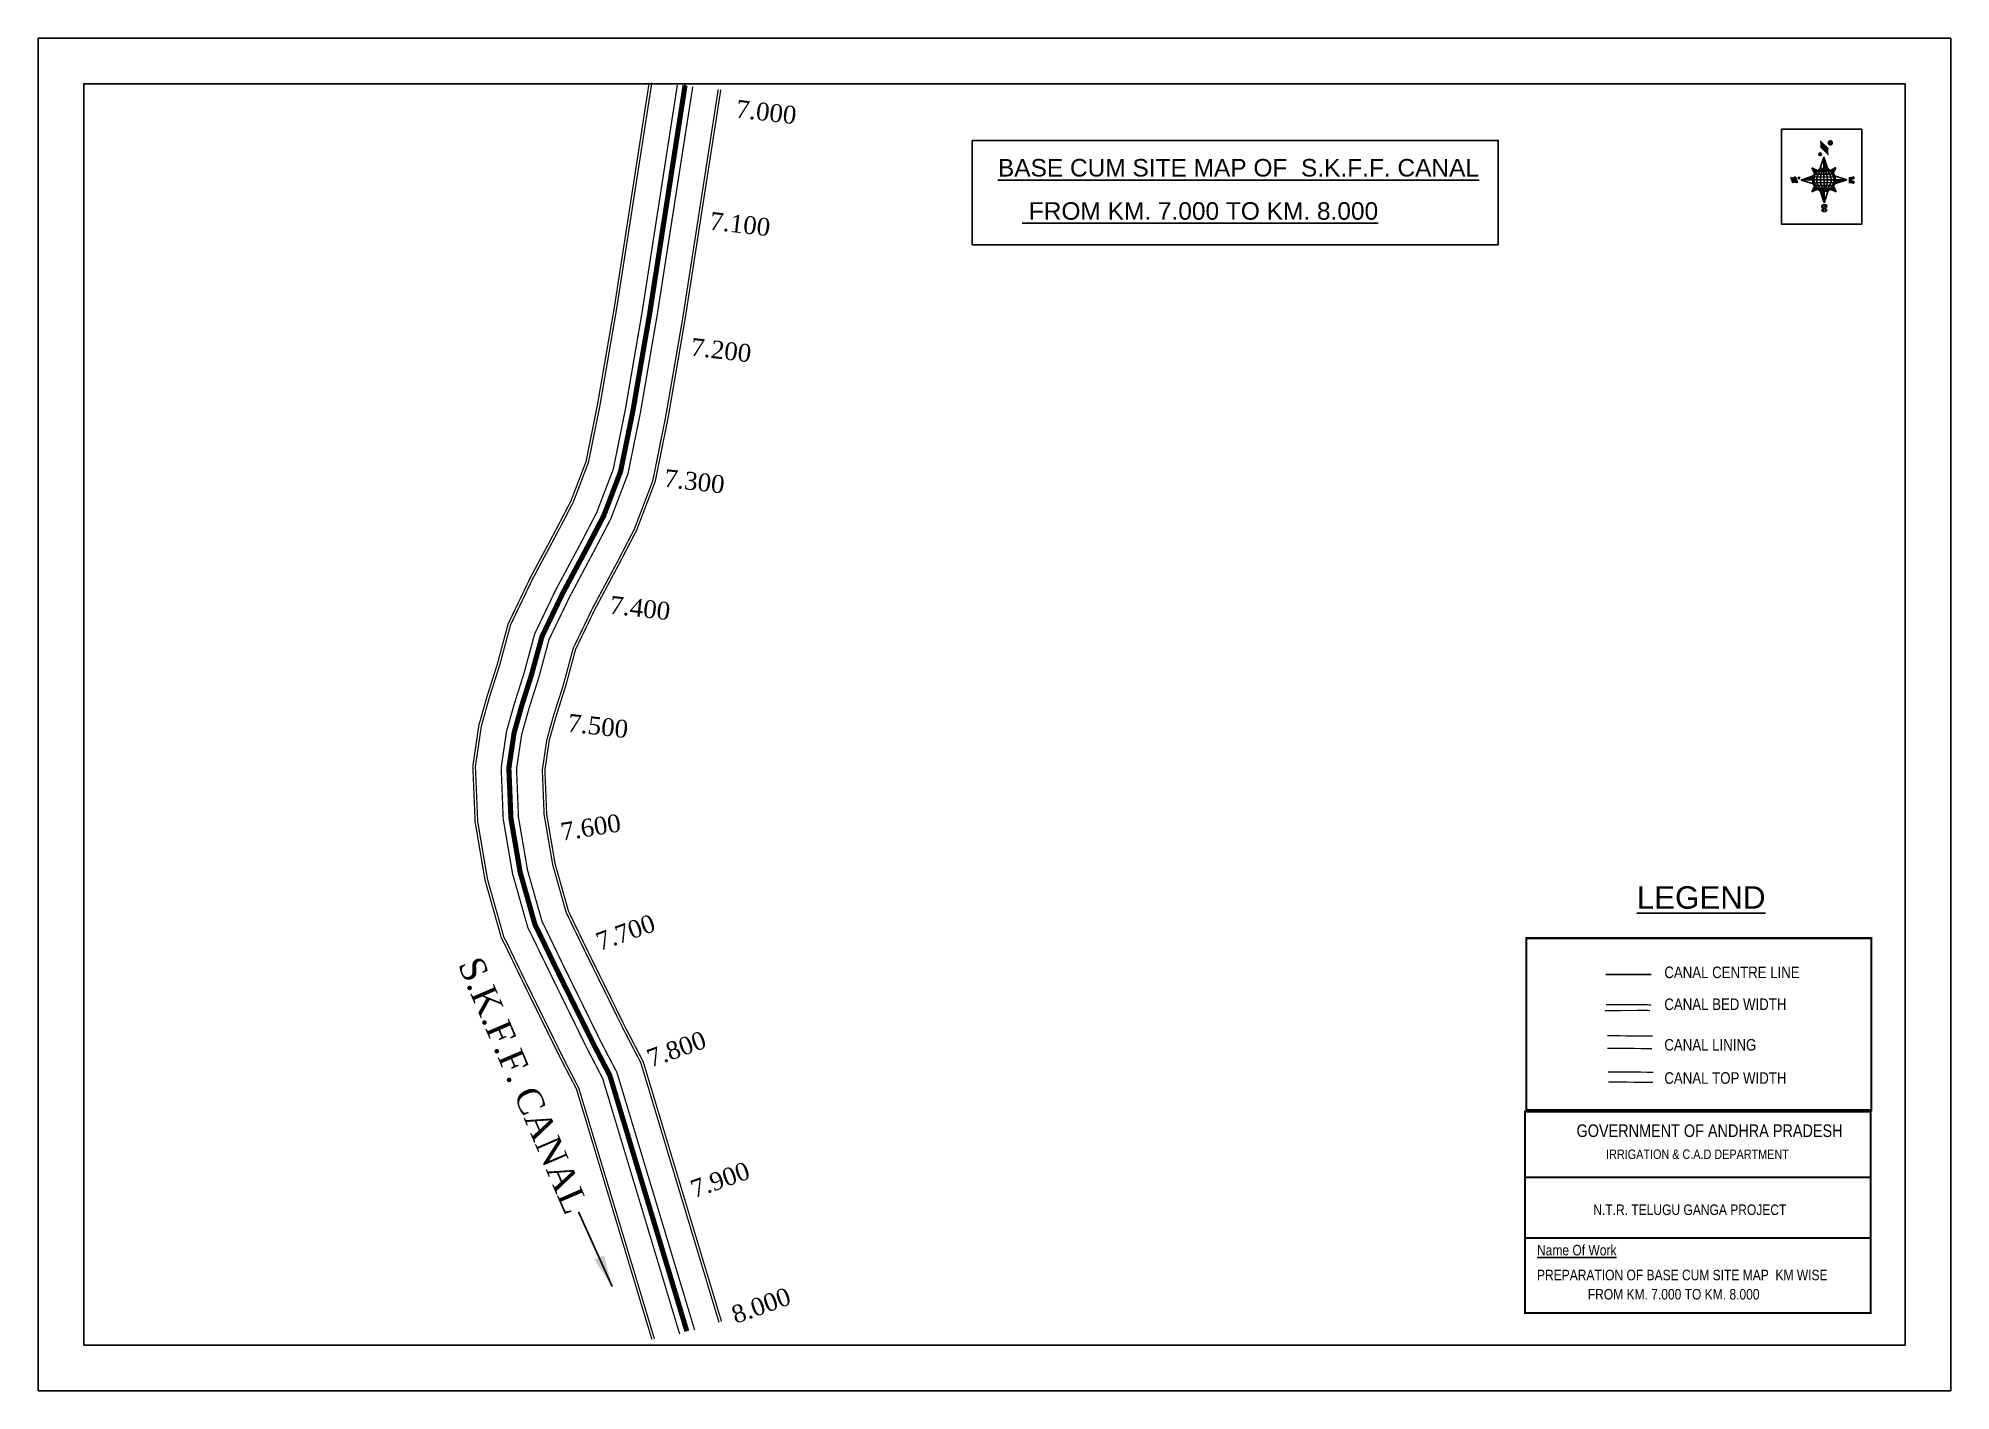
# Model space of a CAD drawing. Header units: inches. Extents: x 12 to 1503, y 6 to 1060.
import ezdxf
from ezdxf.enums import TextEntityAlignment as Align

# ---------------------------------------------------------------- set-up
doc = ezdxf.new("R2010")
doc.units = ezdxf.units.IN
doc.header["$MEASUREMENT"] = 0
for name, color, linetype in [('AQUADUCT', 1, 'Continuous'), ('bed with', 5, 'Continuous'), ('BLOCK', 7, 'Continuous'), ('bord', 1, 'Continuous'), ('C LINE COO', 6, 'Continuous'), ('cahnige', 7, 'Continuous'), ('FRAME 025', 7, 'Continuous'), ('lining', 4, 'Continuous'), ('TABLE', 7, 'Continuous'), ('TEXT', 7, 'Continuous'), ('TITLEBLOCK', 7, 'Continuous'), ('top of bund', 1, 'Continuous'), ('V', 6, 'Continuous'), ('ZSTU', 7, 'Continuous')]:
    doc.layers.add(name, color=color, linetype=linetype)
doc.styles.add('5mm', font='times.ttf', dxfattribs={"height": 3})
doc.styles.add('A', font='arial.ttf')
doc.styles.add('ARIALN', font='ARIALN.TTF')
doc.styles.get("Standard").update_dxf_attribs({"font": 'arial.ttf'})
doc.dimstyles.get("Standard").update_dxf_attribs({"dimtxt": 0.18, "dimasz": 0.18, "dimexe": 0.18, "dimexo": 0.0625, "dimgap": 0.09, "dimtad": 0, "dimtih": 1, "dimtoh": 1, "dimdec": 4, "dimzin": 0, "dimdsep": 46, "dimtxsty": 'Standard', "dimcen": 0.09, "dimadec": 0, "dimazin": 0, "dimtfac": 1, "dimtdec": 4, "dimtofl": 0, "dimtmove": 0, "dimatfit": 3, "dimfxl": 1, "dimtolj": 1, "dimtzin": 0, "dimarcsym": 0})
pattern_1 = [(267.297113149, (-8720374.938, 50637915.138), (10.5367255337, -0.497431438), [])]
pattern_2 = [(357.297113149, (-8720374.938, 50637915.138), (0.497431438, 10.5367255337), [])]

# ---------------------------------------------------------------- blocks, each defined once
blk = doc.blocks.new('*X3')
at = {"color": 0, "linetype": 'Continuous'}
for p, q in [((6321.6, 240.5), (6322.3, 241.2)), ((6321.6, 240.3), (6322.3, 241)), ((6321.6, 240.1), (6322.3, 240.8)), ((6321.6, 239.9), (6322.4, 240.7)), ((6321.6, 239.8), (6322.4, 240.6)), ((6321.6, 239.6), (6322.5, 240.5)), ((6321.6, 239.4), (6322.5, 240.3)), ((6321.6, 239.2), (6322.6, 240.2)), ((6321.7, 239.1), (6322.6, 240.1)), ((6321.8, 240.8), (6322.4, 241.4)), ((6321.8, 239), (6322.7, 240)), ((6321.8, 239), (6322.8, 239.9)), ((6321.9, 238.9), (6322.9, 239.8)), ((6322, 238.8), (6323, 239.7)), ((6322.1, 241.3), (6322.4, 241.6)), ((6322.1, 238.7), (6323.1, 239.6)), ((6322.2, 238.6), (6323.1, 239.6)), ((6322.3, 238.5), (6323.2, 239.5)), ((6322.4, 238.5), (6323.3, 239.4)), ((6322.5, 238.4), (6323.4, 239.3)), ((6322.7, 238.4), (6323.6, 239.3)), ((6322.8, 238.3), (6323.7, 239.2)), ((6322.9, 238.3), (6323.8, 239.1)), ((6323.1, 238.2), (6323.9, 239.1)), ((6323.2, 238.2), (6324, 239)), ((6323.3, 238.2), (6324.2, 239)), ((6323.5, 238.1), (6324.3, 238.9)), ((6323.7, 238.1), (6324.4, 238.9)), ((6323.8, 238.1), (6324.6, 238.8)), ((6324.1, 238.2), (6324.7, 238.8)), ((6324.3, 238.3), (6324.9, 238.8)), ((6324.6, 238.3), (6325.1, 238.8)), ((6324.8, 238.4), (6325.2, 238.8)), ((6325.1, 238.5), (6325.4, 238.8)), ((6325.4, 238.6), (6325.6, 238.8))]:
    blk.add_line(p, q, dxfattribs=at)
blk = doc.blocks.new('*X2')
at = {"color": 0, "linetype": 'Continuous'}
for p, q in [((6324.4, 240.3), (6324.5, 240.4)), ((6324.6, 240.3), (6324.8, 240.5)), ((6324.7, 240.2), (6325, 240.5)), ((6324.8, 240.2), (6325.2, 240.6)), ((6325, 240.1), (6325.5, 240.6)), ((6325.1, 240.1), (6325.6, 240.6)), ((6325.2, 240), (6325.8, 240.6)), ((6325.3, 240), (6326, 240.6)), ((6325.4, 239.9), (6326.1, 240.6)), ((6325.5, 239.8), (6326.2, 240.5)), ((6325.6, 239.8), (6326.3, 240.5)), ((6325.7, 239.7), (6326.5, 240.4)), ((6325.9, 239.6), (6326.6, 240.3)), ((6326, 239.5), (6326.7, 240.3)), ((6326, 239.4), (6326.8, 240.2)), ((6326.1, 239.3), (6327, 240.2)), ((6326.2, 239.3), (6327.1, 240.1)), ((6326.3, 239.2), (6327.1, 240)), ((6326.4, 239.1), (6327.2, 239.9)), ((6326.5, 239), (6327.3, 239.8)), ((6326.5, 238.9), (6327.4, 239.7)), ((6326.6, 238.8), (6327.5, 239.6)), ((6326.7, 238.7), (6327.5, 239.5)), ((6326.8, 238.6), (6327.6, 239.4)), ((6326.8, 238.5), (6327.7, 239.3)), ((6326.9, 238.3), (6327.8, 239.2)), ((6326.8, 236.5), (6327.4, 237)), ((6326.9, 238.2), (6327.9, 239.1)), ((6326.9, 236.8), (6327.6, 237.4)), ((6327, 238.1), (6327.8, 239)), ((6327, 237.9), (6327.8, 238.8)), ((6327, 237.8), (6327.8, 238.6)), ((6327, 237.6), (6327.8, 238.4)), ((6327, 237.4), (6327.8, 238.2)), ((6327, 237.3), (6327.8, 238)), ((6327, 237.1), (6327.8, 237.9))]:
    blk.add_line(p, q, dxfattribs=at)
blk = doc.blocks.new('H')
at = {"layer": 'bord', "extrusion": (0.000427885, 0.004792, 0.999988)}
h = blk.add_hatch(dxfattribs=at)
h.set_pattern_fill('LINE', color=8, scale=84.387686, angle=-2.7029, style=0)
h.set_pattern_definition(pattern_2)
h.paths.add_polyline_path([(-492, 786, -0.090992), (-448, 775), (-486, 912)])
h = blk.add_hatch(dxfattribs=at)
h.set_pattern_fill('LINE', color=8, scale=84.387686, angle=-92.7029, style=0)
h.set_pattern_definition(pattern_1)
h.paths.add_polyline_path([(-625, 665, -0.090992), (-615, 710), (-751, 671)])
h = blk.add_hatch(dxfattribs=at)
h.set_pattern_fill('LINE', color=8, scale=84.387686, angle=-92.7029, style=0)
h.set_pattern_definition(pattern_1)
h.paths.add_polyline_path([(-246, 647), (-372, 653, -0.090992), (-382, 609)])
h = blk.add_hatch(dxfattribs=at)
h.set_pattern_fill('LINE', color=8, scale=84.387686, angle=-2.7029, style=0)
h.set_pattern_definition(pattern_2)
h.paths.add_polyline_path([(-504, 533, -0.090992), (-549, 543), (-510, 406)])
for p, q in [((-516, 1087, -1217), (-432, 994, -1217)), ((-538, 774, -1216), (-487, 906, -1216)), ((-519, 1020, -1217), (-435, 927, -1216)), ((-487, 906, -1216), (-493, 780, -1216)), ((-487, 906, -1216), (-448, 769, -1216)), ((-865, 701, -1215), (-847, 638, -1215)), ((-847, 700, -1215), (-829, 637, -1215)), ((-829, 699, -1215), (-811, 636, -1215)), ((-829, 699, -1215), (-811, 698, -1215)), ((-811, 698, -1215), (-794, 635, -1215)), ((-752, 665, -1215), (-615, 704, -1215)), ((-752, 665, -1215), (-625, 659, -1215)), ((-619, 614, -1215), (-752, 665, -1215)), ((-627, 794, -1216), (-567, 760, -1216)), ((-627, 794, -1216), (-584, 747, -1215)), ((-599, 731, -1215), (-627, 794, -1216)), ((-421, 753, -1216), (-359, 781, -1216)), ((-359, 781, -1216), (-405, 739, -1216)), ((-359, 781, -1216), (-392, 721, -1215)), ((-246, 641, -1215), (-383, 603, -1215)), ((-379, 693, -1215), (-246, 641, -1215)), ((-373, 647, -1215), (-246, 641, -1215)), ((-213, 669, -1215), (-217, 601, -1215)), ((-197, 600, -1215), (-194, 668, -1215)), ((-639, 526, -1214), (-606, 585, -1215)), ((-639, 526, -1214), (-593, 568, -1215)), ((-577, 553, -1215), (-639, 526, -1214)), ((-511, 400, -1214), (-549, 537, -1214)), ((-460, 533, -1215), (-511, 400, -1214)), ((-505, 527, -1214), (-511, 400, -1214)), ((-371, 513, -1214), (-431, 546, -1215)), ((-371, 513, -1214), (-414, 560, -1215)), ((-399, 576, -1215), (-371, 513, -1214))]:
    blk.add_line(p, q, dxfattribs=at)
at = {"layer": 'bord', "color": 8, "linetype": 'ByBlock', "extrusion": (0.000427885, 0.004792, 0.999988)}
for p, q in [((-373, 647, -1215), (-625, 659, -1215)), ((-375, 679, -1215), (-620, 691, -1215)), ((-386, 711, -1215), (-605, 722, -1215)), ((-411, 744, -1216), (-578, 752, -1216)), ((-493, 780, -1216), (-505, 527, -1214)), ((-378, 616, -1215), (-623, 628, -1215)), ((-392, 585, -1215), (-611, 595, -1215)), ((-420, 555, -1215), (-587, 562, -1215))]:
    blk.add_line(p, q, dxfattribs=at)
at = {"layer": 'bord', "extrusion": (0.000427885, 0.004792, 0.999988), "elevation": -1212}
for points, const_width in [([(-522, 960), (-516, 1093)], 1.61), ([(-434, 933), (-428, 1066)], 1.61), ([(-870, 707), (-846, 706)], 0.642), ([(-829, 643), (-855, 644)], 0.642), ([(-829, 643), (-821, 678)], 0.642), ([(-811, 642), (-784, 641)], 0.642), ([(-793, 641), (-782, 694)], 0.642), ([(-223, 676), (-174, 673)], 0.706), ([(-195, 645), (-185, 644)], 0.706), ([(-177, 605), (-226, 607)], 0.706)]:
    blk.add_lwpolyline(points, dxfattribs=dict(at, const_width=const_width))
for points, const_width in [([(-414, 1073, 1), (-398, 1058, 1)], 22.3), ([(-530, 950, 1), (-520, 939, 1)], 14.8), ([(-776, 697, 1), (-769, 690, 1)], 8.9), ([(-178, 667, 1), (-171, 660, 1)], 9.79), ([(-180, 618, 1), (-173, 611, 1)], 9.79), ([(-525, 322, 1), (-533, 329, 1)], 11.1), ([(-490, 362, 1), (-498, 369, 1)], 11.1)]:
    blk.add_lwpolyline(points, format="xyb", close=True, dxfattribs=dict(at, const_width=const_width))
for points in [[(-537, 317), (-531, 310), (-520, 307), (-505, 307), (-494, 310), (-486, 318), (-487, 326), (-491, 333), (-494, 336), (-503, 341), (-522, 347), (-530, 352), (-534, 355), (-537, 363), (-537, 373), (-530, 381), (-520, 384), (-504, 384), (-493, 380), (-487, 373)], [(-522, 348), (-526, 354), (-528, 361), (-528, 371), (-526, 375), (-521, 381), (-515, 384)], [(-505, 307), (-499, 312), (-497, 319), (-497, 327), (-501, 335), (-509, 343)]]:
    blk.add_lwpolyline(points, dxfattribs=at)
at = {"layer": 'bord', "extrusion": (0.000427885, 0.004792, 0.999988)}
for centre, radius in [((-406, 1065, -1212), 22.3), ((-525, 944, -1212), 14.8), ((-773, 694, -1212), 8.9), ((-498, 659, -1212), 127), ((-174, 663, -1212), 9.79), ((-177, 615, -1212), 9.79), ((-529, 325, -1212), 11.1), ((-494, 365, -1212), 11.1)]:
    blk.add_circle(centre, radius, dxfattribs=at)
at = {"layer": 'bord', "color": 8, "linetype": 'ByBlock', "extrusion": (0.000427885, 0.004792, 0.999988)}
for centre, radius, start, end in [((-482, 658, -1212), 128, 94.9254, 259.6691), ((-437, 656, -1212), 141, 113.2864, 241.308), ((-316, 651, -1212), 222, 142.5892, 212.0053), ((-560, 662, -1212), 141, 293.2864, 61.308), ((-681, 668, -1212), 222, 322.5892, 32.0053), ((-515, 660, -1212), 128, 274.9254, 79.6691)]:
    blk.add_arc(centre, radius, start, end, dxfattribs=at)
at = {"layer": 'bord', "extrusion": (0.000427885, 0.004792, 0.999988)}
for points in [[(-516, 1093, -1212), (-431, 1000, -1212), (-519, 1026, -1212), (-434, 933, -1212)], [(-864, 707, -1212), (-846, 706, -1212), (-846, 644, -1212), (-829, 643, -1212)], [(-829, 705, -1212), (-811, 704, -1212), (-811, 642, -1212), (-793, 641, -1212)], [(-193, 674, -1212), (-197, 606, -1212), (-213, 675, -1212), (-216, 607, -1212)]]:
    blk.add_solid(points, dxfattribs=at)
at = {"layer": 'bord', "extrusion": (0.000427885, 0.004792, 0.999988), "xscale": 7.977342409717546, "yscale": 7.977342408231451, "zscale": 7.977342408476333, "rotation": 138.0840426661453}
for name, p in [('*X2', (38301, -31929, -1212)), ('*X3', (38314, -31951, -1212))]:
    blk.add_blockref(name, p, dxfattribs=at)
blk = doc.blocks.new('KKKK')
at = {"layer": 'cahnige', "color": 1, "style": '5mm'}
blk.add_text('S.K.F.F. CANAL', height=20, rotation=19.1758, dxfattribs=at).set_placement((317677.4, 1602113.8))
at = {"layer": 'ZSTU', "color": 1}
blk.add_leader([(317936.6, 1602216.4), (317876.5, 1602194.2)], dimstyle='Standard', override={"dimasz": 25, "dimgap": 0.09, "dimtad": 0}, dxfattribs=at)

msp = doc.modelspace()

# ---------------------------------------------------------------- linework, layer by layer
at = {"linetype": 'ByBlock'}
for points in [[(11.6, 1060.3), (1503.1, 1060.3), (1503.1, 5.6), (11.6, 5.6)], [(1467.5, 41.2), (47.1, 41.2), (47.1, 1024.8), (1467.5, 1024.8)]]:
    msp.add_lwpolyline(points, close=True, dxfattribs=at)
at = {"linetype": 'ByBlock', "elevation": -0.1}
msp.add_lwpolyline([(1371.1, 989.3), (1433.7, 989.3), (1433.7, 915.3), (1371.1, 915.3)], close=True, dxfattribs=at)
at = {"layer": 'bed with', "const_width": 1}
for points in [[(511.8, 49.9), (451.7, 249.3), (439.4, 272.9), (410.3, 332.2), (395.3, 363), (393.4, 366.8), (381.5, 408.8), (374.2, 451.5), (372.6, 491.4), (376.8, 519.9), (382.8, 541.1), (390.5, 565.4), (398.7, 595.8), (415.2, 630.2), (435.3, 667.7), (447.1, 690.5), (460, 724.1), (469.4, 770.6), (482.5, 846.6), (510, 1023.9)], [(523.5, 52.9), (462.9, 253.8), (450.1, 278.3), (421, 337.5), (406.1, 368.4), (404.6, 371.2), (393.2, 411.4), (386.1, 452.8), (384.6, 490.7), (388.6, 517.4), (394.3, 537.7), (402, 562), (410, 591.6), (426, 624.7), (445.9, 662.1), (458.1, 685.6), (471.5, 720.7), (481.2, 768.4), (494.3, 844.6), (522, 1022.5)], [(1268.5, 302.1), (1266.4, 302.2), (1233.6, 302.1), (1233.4, 302.2)], [(1269.6, 306.5), (1266.4, 306.6), (1234.3, 306.6)]]:
    msp.add_lwpolyline(points, dxfattribs=at)
at = {"layer": 'BLOCK', "color": 4}
for p in [(516, 1023.5), (500.4, 923), (484.4, 822.5), (465.8, 722.5), (422.3, 630.6), (387.4, 535.4), (383.1, 434.9), (413.8, 338.6), (458.6, 247.3), (488, 149.8)]:
    msp.add_point(p, dxfattribs=at)
at = {"layer": 'C LINE COO', "const_width": 4}
msp.add_lwpolyline([(517.4, 52.1), (457.3, 251.6), (444.8, 275.6), (415.6, 334.8), (400.7, 365.7), (399, 369), (387.4, 410.1), (380.2, 452.2), (378.6, 491.1), (382.7, 518.7), (388.5, 539.4), (396.2, 563.7), (404.4, 593.7), (420.6, 627.5), (440.6, 664.9), (452.6, 688), (465.7, 722.4), (475.3, 769.5), (488.4, 845.6), (516, 1023.5)], dxfattribs=at)
at = {"layer": 'FRAME 025', "lineweight": -3, "const_width": 1.64}
for points in [[(1172.1, 358.6), (1441.2, 358.6), (1441.2, 224.4), (1172.1, 224.4)], [(1171.1, 223.3), (1440.6, 223.3), (1440.6, 66.2), (1171.1, 66.2)]]:
    msp.add_lwpolyline(points, close=True, dxfattribs=at)
for points in [[(1171.1, 172), (1440.6, 172)], [(1171.1, 124.8), (1440.6, 124.8)], [(1171.1, 66.2), (1440.6, 66.2)]]:
    msp.add_lwpolyline(points, dxfattribs=at)
at = {"layer": 'lining', "const_width": 1}
for points in [[(492.1, 46.1), (433.1, 241.7), (421.6, 263.9), (392.3, 323.4), (377.5, 354), (374.7, 359.3), (362, 404.3), (354.3, 449.4), (352.5, 492.5), (357.2, 524.1), (363.6, 546.9), (371.3, 571), (379.9, 602.8), (397.4, 639.2), (417.6, 677), (428.9, 698.7), (440.7, 729.7), (449.7, 774.3), (462.7, 849.8), (490.1, 1025.6)], [(542.5, 58.9), (481.5, 261.4), (468, 287.4), (439, 346.2), (423.9, 377.4), (423.3, 378.6), (412.8, 415.8), (406.1, 454.9), (404.7, 489.7), (408.2, 513.2), (413.4, 531.9), (421.2, 556.4), (428.8, 584.6), (443.8, 615.7), (463.6, 652.7), (476.4, 677.4), (490.8, 715.1), (500.8, 764.7), (514.1, 841.4), (541.9, 1020.5)], [(1235.3, 282.5), (1260, 282.3), (1270.7, 282.2)], [(1235.3, 272.7), (1262.1, 272.5), (1270.1, 272.5)]]:
    msp.add_lwpolyline(points, dxfattribs=at)
at = {"layer": 'top of bund', "color": 1, "const_width": 1}
for points in [[(490.2, 45.5), (431.3, 241), (419.8, 263), (390.5, 322.5), (375.7, 353.1), (372.8, 358.6), (360, 403.9), (352.3, 449.2), (350.5, 492.6), (355.2, 524.5), (361.7, 547.4), (369.4, 571.6), (378, 603.5), (395.6, 640.1), (415.8, 677.9), (427, 699.5), (438.8, 730.2), (447.7, 774.7), (460.8, 850.1), (488, 1025.5)], [(544.4, 59.7), (483.4, 262.2), (469.8, 288.3), (440.8, 347.1), (425.7, 378.3), (425.2, 379.3), (414.7, 416.3), (408.1, 455.1), (406.7, 489.6), (410.1, 512.8), (415.4, 531.4), (423.1, 555.8), (430.7, 583.9), (445.6, 614.8), (465.3, 651.8), (478.2, 676.6), (492.7, 714.6), (502.8, 764.4), (516, 841.1), (543.9, 1020.3)]]:
    msp.add_lwpolyline(points, dxfattribs=at)
at = {"layer": 'top of bund', "const_width": 1}
for points in [[(1235.8, 254.3), (1260.4, 254.1), (1271.2, 254)], [(1270.8, 246.1), (1262.9, 246.2), (1236, 246.4)]]:
    msp.add_lwpolyline(points, dxfattribs=at)
at = {"layer": 'V', "color": 6, "const_width": 0.229}
msp.add_lwpolyline([(1269.4, 330.2), (1266.8, 330.2), (1234.2, 330.2)], dxfattribs=at)
at = {"layer": 'V', "color": 6}
msp.add_lwpolyline([(1234.2, 330.2), (1269.4, 330.2)], dxfattribs=at)
at = {"layer": 'ZSTU'}
msp.add_lwpolyline([(739.8, 980.6), (1150.2, 980.6), (1150.2, 899.3), (739.8, 899.3)], close=True, dxfattribs=at)

# ---------------------------------------------------------------- block references
at = {"layer": 'AQUADUCT', "color": 1, "xscale": 0.0703495379661093, "yscale": 0.07034953800030053, "zscale": 0.07034953795990817, "rotation": 3.078330607406165}
msp.add_blockref('H', (1441.7, 905.9, 85.4), dxfattribs=at)
at = {"layer": 'ZSTU', "rotation": 274.0518367097279}
msp.add_blockref('KKKK', (-1620217.5, 204017.8), dxfattribs=at)

# ---------------------------------------------------------------- texts
at = {"layer": 'cahnige', "style": '5mm'}
for s, rotation, p in [('7.000', 353.4887, (555.1, 998.6)), ('7.100', 353.4887, (534.7, 911.2)), ('7.200', 353.4887, (519.9, 812.9)), ('7.300', 353.4887, (499.1, 710.6)), ('7.400', 353.4887, (456.7, 611.8)), ('7.500', 353.4887, (423.9, 519.8)), ('7.600', 9.1269, (420.2, 434.5)), ('7.700', 19.7056, (449.7, 348.7)), ('7.800', 19.7056, (489.4, 257.7)), ('7.900', 19.7056, (523.4, 155.7)), ('8.000', 19.7056, (555.4, 57.7))]:
    msp.add_text(s, height=13.88, rotation=rotation, dxfattribs=at).set_placement(p)
at = {"layer": 'TABLE', "extrusion": (0.000201441, 0.004807, 0.999988), "style": 'A'}
msp.add_text('%%ULEGEND', height=17.48, rotation=359.9999, dxfattribs=at).set_placement((1308.4, 390.3, 2.1), align=Align.MIDDLE)
at = {"layer": 'TEXT', "color": 6}
for s, p in [('%%UBASE CUM SITE MAP OF  S.K.F.F. CANAL', (760, 952.5)), ('%%U FROM KM. 7.000 TO KM. 8.000', (778.8, 918.8))]:
    msp.add_text(s, height=13.655, dxfattribs=at).set_placement(p)
at = {"layer": 'TITLEBLOCK', "extrusion": (0.000201441, 0.004807, 0.999988), "style": 'ARIALN'}
for s, height, p in [('CANAL CENTRE LINE', 9.013, (1279.7, 327.4, 1.8)), ('CANAL BED WIDTH', 9.013, (1279.7, 302.5, 1.7)), ('CANAL LINING', 9.013, (1279.7, 270.9, 1.6)), ('CANAL TOP WIDTH', 9.013, (1279.7, 245, 1.4)), ('GOVERNMENT OF ANDHRA PRADESH ', 9.822, (1211.2, 203.5, -0.1)), ('IRRIGATION & C.A.D DEPARTMENT', 7.366, (1234.3, 186.4, -0.1)), ('N.T.R. TELUGU GANGA PROJECT', 8.185, (1224.3, 142.7, 0)), ('%%UName Of Work', 8.185, (1180.4, 111.2, -0.2)), ('PREPARATION OF BASE CUM SITE MAP  KM WISE', 8.185, (1180.4, 91.8, -0.3))]:
    msp.add_text(s, height=height, rotation=359.9999, dxfattribs=at).set_placement(p)
at = {"layer": 'TITLEBLOCK', "style": 'ARIALN'}
msp.add_text(' FROM KM. 7.000 TO KM. 8.000', height=8.185, rotation=359.9999, dxfattribs=at).set_placement((1217.4, 76.8))

doc.saveas('drawing.dxf')
